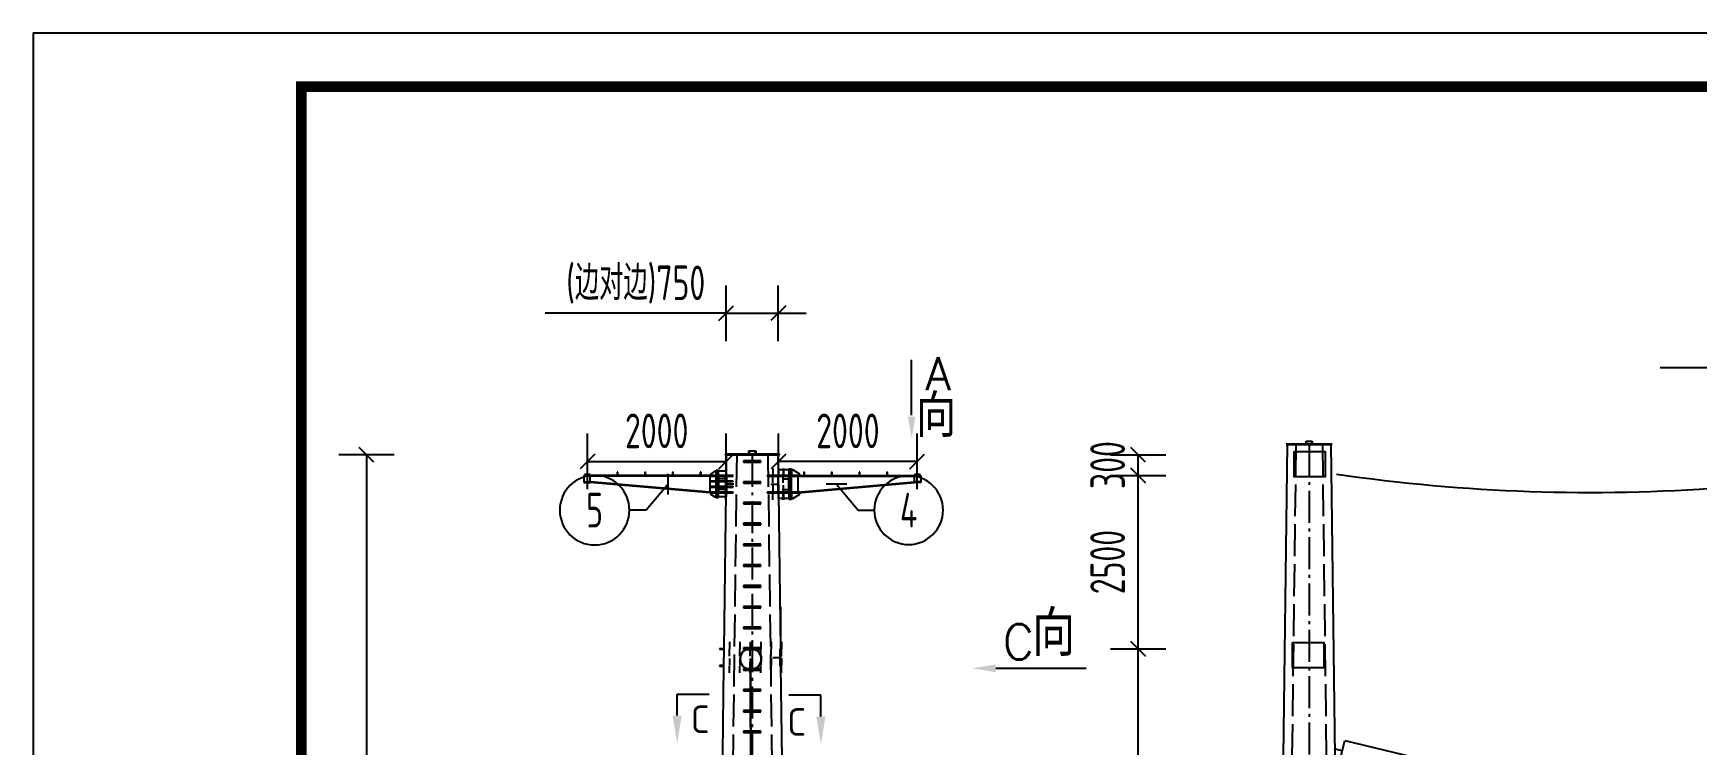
# Model space of a CAD drawing. Header units: inches. Extents: x -4449 to -2355, y -113 to 192.
# Drawn here: x -3707.3 to -3551.4, y 120.3 to 187.1 of the extents above; entities that cross this region are included whole.
import ezdxf
from ezdxf.enums import TextEntityAlignment as Align

# ---------------------------------------------------------------- set-up
doc = ezdxf.new("R2010")
doc.units = ezdxf.units.IN
doc.header["$MEASUREMENT"] = 0
for name, pattern in [('双点划线', [4.7, 3, -0.5, 0.1, -0.5, 0.1, -0.5]), ('点划线', [4.35, 3, -0.54, 0.27, -0.54]), ('虚线', [3.75, 3, -0.75])]:
    doc.linetypes.add(name, pattern=pattern)
for name, color, linetype in [('1', 7, 'Continuous'), ('3', 3, 'Continuous'), ('DRAW', 7, 'Continuous'), ('中线层', 2, '点划线'), ('图形层', 7, 'Continuous'), ('图框', 7, 'Continuous'), ('图签层', 7, 'Continuous'), ('尺寸标注线层', 1, 'Continuous'), ('标注文字层', 7, 'Continuous'), ('标注线层', 3, 'Continuous'), ('火曲线层', 3, '双点划线'), ('焊缝线层', 3, 'Continuous'), ('表格层', 3, 'Continuous'), ('隐藏线层', 1, '虚线')]:
    doc.layers.add(name, color=color, linetype=linetype)
doc.styles.add('ACC', font='SIMPLEX', dxfattribs={"bigfont": 'ACC.SHX'})
doc.styles.add('DXFS', font='txt8.shx', dxfattribs={"width": 0.7, "bigfont": 'hztxt.shx'})
doc.styles.get("Standard").update_dxf_attribs({"font": 'tssdeng.shx', "width": 0.7, "bigfont": 'hztxt.shx'})

# ---------------------------------------------------------------- blocks, each defined once
blk = doc.blocks.new('A$C7E87390C')
for p, q in [((0.78, 0.97), (0, 0.97)), ((13.72, 0.97), (14.69, 0.97))]:
    blk.add_line(p, q)
blk.add_lwpolyline([(0.78, 1.94), (13.72, 1.94), (13.72, 0), (0.78, 0)], close=True)

msp = doc.modelspace()

# ---------------------------------------------------------------- linework, layer by layer
at = {"color": 1, "lineweight": 30}
msp.add_circle((-3640.0307725, 128.3607733), 0.9879611, dxfattribs=at)
at = {"color": 3, "lineweight": 30}
msp.add_spline([(-3640.0683792, 128.0631274), (-3639.8797492, 97.9090442), (-3639.7237492, 65.4941274), (-3640.0357492, 33.7481274), (-3639.7237492, 2.5214774)], degree=3, dxfattribs=at)
at = {"layer": '1'}
for p, q in [((-3646.9255564, 125.0562), (-3643.9122559, 125.0562)), ((-3633.4510135, 124.9545251), (-3636.464314, 124.9545253))]:
    msp.add_line(p, q, dxfattribs=at)
at = {"layer": '3'}
for p, q in [((-3646.9255564, 123.0546028), (-3646.9255564, 125.0562)), ((-3633.4510136, 122.9529279), (-3633.4510135, 124.9545251))]:
    msp.add_line(p, q, dxfattribs=at)
for points in [[(-3646.4931244, 123.0546028), (-3647.3579884, 123.0546028), (-3646.9255564, 120.4600108)], [(-3633.8834456, 122.9529279), (-3633.0185816, 122.9529278), (-3633.4510137, 120.3583359)]]:
    msp.add_solid(points, dxfattribs=at)
at = {"layer": 'DRAW'}
for points in [[(-3589.092216, 147.824739), (-3586.1754642, 147.824739), (-3586.1754642, 145.448074), (-3589.092216, 145.448074)], [(-3589.2311364, 129.9024951), (-3586.3143846, 129.9024951), (-3586.3143846, 127.5258301), (-3589.2311364, 127.5258301)]]:
    msp.add_lwpolyline(points, close=True, dxfattribs=at)
at = {"layer": 'DRAW', "color": 2}
msp.add_arc((-3561.3583154, 308.5232623), 164.5451565, 261.698498328, 274.360656512, dxfattribs=at)
at = {"layer": '中线层'}
for p, q in [((-3587.6859275, 148.4919158), (-3587.6859275, 97.2624938)), ((-3639.8797492, 147.5241274), (-3639.8797492, 80.5741274))]:
    msp.add_line(p, q, dxfattribs=at)
at = {"layer": '图形层'}
for p, q in [((-3589.75163, 148.4919158), (-3590.3176876, 103.5973148)), ((-3585.5265799, 148.5249671), (-3589.8452752, 148.5249671)), ((-3589.8452752, 148.4919158), (-3585.5265799, 148.4919158)), ((-3585.620225, 148.4919158), (-3589.75163, 148.4919158)), ((-3587.9613545, 148.5249671), (-3587.9613545, 148.789377)), ((-3587.9613545, 148.789377), (-3587.4105005, 148.789377)), ((-3587.9321593, 148.5536115), (-3587.9613545, 148.5249671)), ((-3587.4396958, 148.7596309), (-3587.9321593, 148.7596309)), ((-3587.9321593, 148.7596309), (-3587.9321593, 148.5536115)), ((-3587.4396958, 148.5536115), (-3587.4396958, 148.7596309)), ((-3587.4105005, 148.5249671), (-3587.4396958, 148.5536115)), ((-3587.4105005, 148.789377), (-3587.4105005, 148.5249671)), ((-3585.0540573, 103.5973148), (-3585.620225, 148.4919158)), ((-3637.3317492, 147.5631274), (-3642.4277492, 147.5631274)), ((-3642.4277492, 147.5631274), (-3642.4277492, 147.5241274)), ((-3642.4277492, 147.5241274), (-3637.3317492, 147.5241274)), ((-3642.3172492, 147.5241274), (-3642.3418192, 145.5741274)), ((-3637.4422492, 147.5241274), (-3642.3172492, 147.5241274)), ((-3639.0672492, 146.9391274), (-3640.6922492, 146.9391274)), ((-3640.6922492, 146.9391274), (-3640.6922492, 146.8078274)), ((-3640.6922492, 146.8078274), (-3639.0672492, 146.8078274)), ((-3640.2047492, 147.5631274), (-3640.2047492, 147.8751274)), ((-3640.2047492, 147.8751274), (-3639.5547492, 147.8751274)), ((-3640.1702992, 147.5969274), (-3640.2047492, 147.5631274)), ((-3639.5891992, 147.8400274), (-3640.1702992, 147.8400274)), ((-3640.1702992, 147.8400274), (-3640.1702992, 147.5969274)), ((-3639.5891992, 147.5969274), (-3639.5891992, 147.8400274)), ((-3639.5547492, 147.5631274), (-3639.5891992, 147.5969274)), ((-3639.5547492, 147.8751274), (-3639.5547492, 147.5631274)), ((-3639.0672492, 146.8078274), (-3639.0672492, 146.9391274)), ((-3637.4175492, 145.5741274), (-3637.4422492, 147.5241274)), ((-3637.3317492, 147.5241274), (-3637.3317492, 147.5631274)), ((-3655.0818192, 145.5741274), (-3655.6668192, 145.5741274)), ((-3655.6668192, 145.5741274), (-3655.6668192, 144.9241274)), ((-3655.0818192, 145.5221274), (-3655.6668192, 145.5221274)), ((-3655.0818192, 145.6521274), (-3655.6018192, 145.6521274)), ((-3655.6018192, 145.6521274), (-3655.6018192, 145.5741274)), ((-3655.6018192, 145.5741274), (-3655.0818192, 145.5741274)), ((-3655.0818192, 145.5741274), (-3655.0818192, 145.6521274)), ((-3643.8498192, 145.5741274), (-3655.0818192, 145.5741274)), ((-3643.8498192, 145.5221274), (-3655.0818192, 145.5221274)), ((-3652.4883192, 145.8991274), (-3652.5533192, 145.8991274)), ((-3652.5533192, 145.8991274), (-3652.5533192, 145.5741274)), ((-3652.5533192, 145.5741274), (-3652.4883192, 145.5741274)), ((-3652.4883192, 145.5741274), (-3652.4883192, 145.8991274)), ((-3649.8883192, 145.8991274), (-3649.9533192, 145.8991274)), ((-3649.9533192, 145.8991274), (-3649.9533192, 145.5741274)), ((-3649.9533192, 145.5741274), (-3649.8883192, 145.5741274)), ((-3649.8883192, 145.5741274), (-3649.8883192, 145.8991274)), ((-3647.2883192, 145.8991274), (-3647.3533192, 145.8991274)), ((-3647.3533192, 145.8991274), (-3647.3533192, 145.5741274)), ((-3647.3533192, 145.5741274), (-3647.2883192, 145.5741274)), ((-3647.2883192, 145.5741274), (-3647.2883192, 145.8991274)), ((-3644.6883192, 145.8991274), (-3644.7533192, 145.8991274)), ((-3644.7533192, 145.8991274), (-3644.7533192, 145.5741274)), ((-3644.7533192, 145.5741274), (-3644.6883192, 145.5741274)), ((-3644.6883192, 145.5741274), (-3644.6883192, 145.8991274)), ((-3643.2648192, 145.5741274), (-3643.8498192, 145.5741274)), ((-3643.2648192, 145.5221274), (-3643.8498192, 145.5221274)), ((-3643.3948192, 145.9641274), (-3643.7848192, 145.7041274)), ((-3643.7848192, 145.7041274), (-3643.7848192, 145.5741274)), ((-3643.2648192, 145.5741274), (-3643.7848192, 145.5741274)), ((-3643.7848192, 145.5741274), (-3643.7848192, 145.5221274)), ((-3643.7848192, 145.5741274), (-3643.3382692, 145.5741274)), ((-3643.7848192, 145.5221274), (-3643.2648192, 145.5221274)), ((-3643.2648192, 145.0489274), (-3643.7848192, 145.0489274)), ((-3643.7848192, 145.0489274), (-3643.7848192, 144.9969274)), ((-3643.2648192, 145.9641274), (-3643.3948192, 145.9641274)), ((-3643.3382692, 145.5741274), (-3643.2648192, 145.6469274)), ((-3643.1608192, 146.0291274), (-3643.2648192, 146.0291274)), ((-3643.2648192, 146.0291274), (-3643.2648192, 143.4941274)), ((-3643.2648192, 145.6469274), (-3643.2648192, 145.9641274)), ((-3643.2648192, 143.9491274), (-3643.2648192, 145.5741274)), ((-3643.2648192, 145.5221274), (-3643.2648192, 145.5741274)), ((-3643.2648192, 144.9969274), (-3643.2648192, 145.0489274)), ((-3643.0568192, 146.0291274), (-3643.1608192, 146.0291274)), ((-3643.1608192, 146.0291274), (-3643.1608192, 143.4941274)), ((-3643.1608192, 143.4941274), (-3643.1608192, 146.0291274)), ((-3643.0568192, 145.9641274), (-3643.0568192, 146.0291274)), ((-3643.0568192, 143.5578274), (-3643.0568192, 145.9641274)), ((-3642.3418192, 145.9641274), (-3643.0568192, 145.9641274)), ((-3643.0568192, 145.5741274), (-3642.3418192, 145.5741274)), ((-3641.6587992, 145.5741274), (-3643.0568192, 145.5741274)), ((-3643.0568192, 145.5741274), (-3643.0568192, 145.5221274)), ((-3642.2573192, 145.5741274), (-3643.0568192, 145.5741274)), ((-3643.0568192, 145.5741274), (-3643.0568192, 143.9491274)), ((-3643.0568192, 145.5221274), (-3641.6587992, 145.5221274)), ((-3641.6587992, 145.0489274), (-3643.0568192, 145.0489274)), ((-3643.0568192, 145.0489274), (-3643.0568192, 144.9969274)), ((-3642.3418192, 145.5741274), (-3642.3418192, 145.9641274)), ((-3642.2573192, 143.9491274), (-3642.2573192, 145.5741274)), ((-3641.6587992, 145.5221274), (-3641.6587992, 145.5741274)), ((-3641.6587992, 144.9969274), (-3641.6587992, 145.0489274)), ((-3636.4425492, 145.5741274), (-3638.4775692, 145.5741274)), ((-3638.4775692, 145.5741274), (-3638.4775692, 145.5221274)), ((-3638.4775692, 145.5221274), (-3636.4425492, 145.5221274)), ((-3637.5020492, 145.5741274), (-3637.5020492, 143.9491274)), ((-3636.4425492, 145.5741274), (-3637.5020492, 145.5741274)), ((-3636.4425492, 146.0941274), (-3637.4175492, 146.0941274)), ((-3637.4175492, 146.0941274), (-3637.4175492, 145.5741274)), ((-3637.4175492, 145.5741274), (-3636.4425492, 145.5741274)), ((-3636.4425492, 146.1578274), (-3636.4425492, 146.0941274)), ((-3636.3255492, 146.1578274), (-3636.4425492, 146.1578274)), ((-3636.4425492, 146.0941274), (-3636.4425492, 143.4291274)), ((-3636.4425492, 145.5221274), (-3636.4425492, 145.5741274)), ((-3636.4425492, 143.9491274), (-3636.4425492, 145.5741274)), ((-3636.3255492, 143.3641274), (-3636.3255492, 146.1578274)), ((-3636.2085492, 146.1578274), (-3636.3255492, 146.1578274)), ((-3636.3255492, 146.1578274), (-3636.3255492, 143.3641274)), ((-3636.2085492, 143.3641274), (-3636.2085492, 146.1578274)), ((-3636.0785492, 146.0941274), (-3636.2085492, 146.0941274)), ((-3636.2085492, 146.0941274), (-3636.2085492, 145.6469274)), ((-3636.2085492, 145.6469274), (-3636.1350992, 145.5741274)), ((-3636.2085492, 143.9491274), (-3636.2085492, 145.5741274)), ((-3636.2085492, 145.5741274), (-3635.6235492, 145.5741274)), ((-3635.4285492, 145.5741274), (-3636.2085492, 145.5741274)), ((-3636.2085492, 145.5741274), (-3636.2085492, 145.5221274)), ((-3636.2085492, 145.5221274), (-3635.6235492, 145.5221274)), ((-3636.2085492, 145.5221274), (-3635.4285492, 145.5221274)), ((-3636.1350992, 145.5741274), (-3635.4285492, 145.5741274)), ((-3635.4285492, 145.7041274), (-3636.0785492, 146.0941274)), ((-3635.6235492, 145.5741274), (-3624.6775492, 145.5741274)), ((-3635.6235492, 145.5221274), (-3624.6775492, 145.5221274)), ((-3635.4285492, 145.5741274), (-3635.4285492, 145.7041274)), ((-3635.4285492, 145.5221274), (-3635.4285492, 145.5741274)), ((-3634.9930492, 145.8991274), (-3635.0580492, 145.8991274)), ((-3635.0580492, 145.8991274), (-3635.0580492, 145.5741274)), ((-3635.0580492, 145.5741274), (-3634.9930492, 145.5741274)), ((-3634.9930492, 145.5741274), (-3634.9930492, 145.8991274)), ((-3632.3930492, 145.8991274), (-3632.4580492, 145.8991274)), ((-3632.4580492, 145.8991274), (-3632.4580492, 145.5741274)), ((-3632.4580492, 145.5741274), (-3632.3930492, 145.5741274)), ((-3632.3930492, 145.5741274), (-3632.3930492, 145.8991274)), ((-3629.7930492, 145.8991274), (-3629.8580492, 145.8991274)), ((-3629.8580492, 145.8991274), (-3629.8580492, 145.5741274)), ((-3629.8580492, 145.5741274), (-3629.7930492, 145.5741274)), ((-3629.7930492, 145.5741274), (-3629.7930492, 145.8991274)), ((-3627.1930492, 145.8991274), (-3627.2580492, 145.8991274)), ((-3627.2580492, 145.8991274), (-3627.2580492, 145.5741274)), ((-3627.2580492, 145.5741274), (-3627.1930492, 145.5741274)), ((-3627.1930492, 145.5741274), (-3627.1930492, 145.8991274)), ((-3624.1575492, 145.6521274), (-3624.6775492, 145.6521274)), ((-3624.6775492, 145.6521274), (-3624.6775492, 145.5741274)), ((-3624.6775492, 145.5741274), (-3624.0925492, 145.5741274)), ((-3624.6775492, 145.5741274), (-3624.1575492, 145.5741274)), ((-3624.6775492, 145.5221274), (-3624.0925492, 145.5221274)), ((-3624.1575492, 145.5741274), (-3624.1575492, 145.6521274)), ((-3624.0925492, 145.5741274), (-3624.0925492, 144.9241274)), ((-3655.6668192, 144.9761274), (-3655.0818192, 144.9761274)), ((-3655.6668192, 144.9241274), (-3655.0818192, 144.9241274)), ((-3643.8498192, 144.0011274), (-3655.0818192, 144.9761274)), ((-3643.8498192, 143.9491274), (-3655.0818192, 144.9241274)), ((-3643.8498192, 144.0011274), (-3643.2648192, 144.0011274)), ((-3643.8498192, 143.9491274), (-3643.2648192, 143.9491274)), ((-3643.7848192, 144.9969274), (-3643.2648192, 144.9969274)), ((-3643.2648192, 144.5250274), (-3643.7848192, 144.5250274)), ((-3643.7848192, 144.5250274), (-3643.7848192, 144.4730274)), ((-3643.7848192, 144.4730274), (-3643.2648192, 144.4730274)), ((-3643.2648192, 144.0011274), (-3643.7848192, 144.0011274)), ((-3643.7848192, 144.0011274), (-3643.7848192, 143.9491274)), ((-3643.7848192, 143.9491274), (-3643.2648192, 143.9491274)), ((-3643.3382692, 143.9491274), (-3643.7848192, 143.9491274)), ((-3643.7848192, 143.9491274), (-3643.7848192, 143.8191274)), ((-3643.7848192, 143.8191274), (-3643.3948192, 143.5578274)), ((-3643.3948192, 143.5578274), (-3643.2648192, 143.5578274)), ((-3643.2648192, 143.8750274), (-3643.3382692, 143.9491274)), ((-3643.2648192, 144.4730274), (-3643.2648192, 144.5250274)), ((-3643.2648192, 143.9491274), (-3643.2648192, 144.0011274)), ((-3643.2648192, 143.5578274), (-3643.2648192, 143.8750274)), ((-3643.2648192, 143.4941274), (-3643.1608192, 143.4941274)), ((-3643.1608192, 143.4941274), (-3643.0568192, 143.4941274)), ((-3643.0568192, 144.9969274), (-3641.6587992, 144.9969274)), ((-3641.6587992, 144.5250274), (-3643.0568192, 144.5250274)), ((-3643.0568192, 144.5250274), (-3643.0568192, 144.4730274)), ((-3643.0568192, 144.4730274), (-3641.6587992, 144.4730274)), ((-3641.6587992, 144.0011274), (-3643.0568192, 144.0011274)), ((-3643.0568192, 144.0011274), (-3643.0568192, 143.9491274)), ((-3643.0568192, 143.9491274), (-3642.3418192, 143.9491274)), ((-3643.0568192, 143.9491274), (-3641.6587992, 143.9491274)), ((-3643.0568192, 143.9491274), (-3642.2573192, 143.9491274)), ((-3643.0568192, 143.4941274), (-3643.0568192, 143.5578274)), ((-3642.3418192, 143.5578274), (-3643.0568192, 143.5578274)), ((-3642.3623592, 143.9491274), (-3642.5474792, 129.3241274)), ((-3642.3418192, 143.9491274), (-3642.3418192, 143.5578274)), ((-3641.6587992, 144.4730274), (-3641.6587992, 144.5250274)), ((-3641.6587992, 143.9491274), (-3641.6587992, 144.0011274)), ((-3639.0672492, 144.9891274), (-3640.6922492, 144.9891274)), ((-3640.6922492, 144.9891274), (-3640.6922492, 144.8578274)), ((-3640.6922492, 144.8578274), (-3639.0672492, 144.8578274)), ((-3639.0672492, 144.8578274), (-3639.0672492, 144.9891274)), ((-3636.4425492, 144.0011274), (-3638.4775692, 144.0011274)), ((-3638.4775692, 144.0011274), (-3638.4775692, 143.9491274)), ((-3638.4775692, 143.9491274), (-3636.4425492, 143.9491274)), ((-3637.5020492, 143.9491274), (-3636.4425492, 143.9491274)), ((-3637.4175492, 143.4291274), (-3637.4175492, 143.9491274)), ((-3637.4175492, 143.9491274), (-3636.4425492, 143.9491274)), ((-3637.2118892, 129.3241274), (-3637.3970092, 143.9491274)), ((-3636.4425492, 143.9491274), (-3636.4425492, 144.0011274)), ((-3635.6235492, 144.0011274), (-3636.2085492, 144.0011274)), ((-3635.4285492, 144.0011274), (-3636.2085492, 144.0011274)), ((-3636.2085492, 144.0011274), (-3636.2085492, 143.9491274)), ((-3635.6235492, 143.9491274), (-3636.2085492, 143.9491274)), ((-3636.2085492, 143.9491274), (-3635.4285492, 143.9491274)), ((-3636.1350992, 143.9491274), (-3636.2085492, 143.8750274)), ((-3636.2085492, 143.8750274), (-3636.2085492, 143.4291274)), ((-3635.4285492, 143.9491274), (-3636.1350992, 143.9491274)), ((-3636.0785492, 143.4291274), (-3635.4285492, 143.8191274)), ((-3635.6235492, 144.0011274), (-3624.6775492, 144.9761274)), ((-3635.6235492, 143.9491274), (-3624.6775492, 144.9241274)), ((-3635.4285492, 143.9491274), (-3635.4285492, 144.0011274)), ((-3635.4285492, 143.8191274), (-3635.4285492, 143.9491274)), ((-3624.0925492, 144.9761274), (-3624.6775492, 144.9761274)), ((-3624.0925492, 144.9241274), (-3624.6775492, 144.9241274)), ((-3639.0672492, 143.0391274), (-3640.6922492, 143.0391274)), ((-3640.6922492, 143.0391274), (-3640.6922492, 142.9078274)), ((-3640.6922492, 142.9078274), (-3639.0672492, 142.9078274)), ((-3639.0672492, 142.9078274), (-3639.0672492, 143.0391274)), ((-3636.4425492, 143.4291274), (-3637.4175492, 143.4291274)), ((-3636.4425492, 143.4291274), (-3636.4425492, 143.3641274)), ((-3636.4425492, 143.3641274), (-3636.3255492, 143.3641274)), ((-3636.3255492, 143.3641274), (-3636.2085492, 143.3641274)), ((-3636.2085492, 143.4291274), (-3636.0785492, 143.4291274)), ((-3639.0672492, 141.0891274), (-3640.6922492, 141.0891274)), ((-3640.6922492, 141.0891274), (-3640.6922492, 140.9578274)), ((-3640.6922492, 140.9578274), (-3639.0672492, 140.9578274)), ((-3639.0672492, 140.9578274), (-3639.0672492, 141.0891274)), ((-3639.0672492, 139.1391274), (-3640.6922492, 139.1391274)), ((-3640.6922492, 139.1391274), (-3640.6922492, 139.0078274)), ((-3640.6922492, 139.0078274), (-3639.0672492, 139.0078274)), ((-3639.0672492, 139.0078274), (-3639.0672492, 139.1391274)), ((-3639.0672492, 137.1891274), (-3640.6922492, 137.1891274)), ((-3640.6922492, 137.1891274), (-3640.6922492, 137.0578274)), ((-3640.6922492, 137.0578274), (-3639.0672492, 137.0578274)), ((-3639.0672492, 137.0578274), (-3639.0672492, 137.1891274)), ((-3639.0672492, 135.2391274), (-3640.6922492, 135.2391274)), ((-3640.6922492, 135.2391274), (-3640.6922492, 135.1078274)), ((-3640.6922492, 135.1078274), (-3639.0672492, 135.1078274)), ((-3639.0672492, 135.1078274), (-3639.0672492, 135.2391274)), ((-3639.0672492, 133.2891274), (-3640.6922492, 133.2891274)), ((-3640.6922492, 133.2891274), (-3640.6922492, 133.1578274)), ((-3640.6922492, 133.1578274), (-3639.0672492, 133.1578274)), ((-3639.0672492, 133.1578274), (-3639.0672492, 133.2891274)), ((-3639.0672492, 131.3391274), (-3640.6922492, 131.3391274)), ((-3640.6922492, 131.3391274), (-3640.6922492, 131.2078274)), ((-3640.6922492, 131.2078274), (-3639.0672492, 131.2078274)), ((-3639.0672492, 131.2078274), (-3639.0672492, 131.3391274)), ((-3637.2125392, 129.7141274), (-3637.2125392, 129.3241274)), ((-3642.5990892, 129.3241274), (-3642.9500892, 129.3241274)), ((-3642.9500892, 129.3241274), (-3642.9500892, 129.2851274)), ((-3642.9500892, 129.2851274), (-3642.5990892, 129.2851274)), ((-3642.5478692, 129.2851274), (-3642.5674992, 127.7381274)), ((-3639.0672492, 129.3891274), (-3640.6922492, 129.3891274)), ((-3640.6922492, 129.3891274), (-3640.6922492, 129.2578274)), ((-3640.6922492, 129.2578274), (-3639.0672492, 129.2578274)), ((-3639.0672492, 129.2578274), (-3639.0672492, 129.3891274)), ((-3637.2905392, 129.3241274), (-3637.2905392, 127.6991274)), ((-3642.5680192, 127.6991274), (-3642.9585392, 96.8241274)), ((-3642.5990892, 127.7381274), (-3642.9500892, 127.7381274)), ((-3642.9500892, 127.7381274), (-3642.9500892, 127.6991274)), ((-3642.9500892, 127.6991274), (-3642.5990892, 127.6991274)), ((-3639.0672492, 127.4391274), (-3640.6922492, 127.4391274)), ((-3640.6922492, 127.4391274), (-3640.6922492, 127.3078274)), ((-3640.6922492, 127.3078274), (-3639.0672492, 127.3078274)), ((-3639.0672492, 127.3078274), (-3639.0672492, 127.4391274)), ((-3637.2125392, 127.3078274), (-3637.2125392, 127.6991274)), ((-3636.8008292, 96.8241274), (-3637.1913492, 127.6991274)), ((-3639.0672492, 125.4891274), (-3640.6922492, 125.4891274)), ((-3640.6922492, 125.4891274), (-3640.6922492, 125.3578274)), ((-3640.6922492, 125.3578274), (-3639.0672492, 125.3578274)), ((-3639.0672492, 125.3578274), (-3639.0672492, 125.4891274)), ((-3639.0672492, 123.5391274), (-3640.6922492, 123.5391274)), ((-3640.6922492, 123.5391274), (-3640.6922492, 123.4078274)), ((-3640.6922492, 123.4078274), (-3639.0672492, 123.4078274)), ((-3639.0672492, 123.4078274), (-3639.0672492, 123.5391274)), ((-3639.0672492, 121.5891274), (-3640.6922492, 121.5891274)), ((-3640.6922492, 121.5891274), (-3640.6922492, 121.4578274)), ((-3640.6922492, 121.4578274), (-3639.0672492, 121.4578274)), ((-3639.0672492, 121.4578274), (-3639.0672492, 121.5891274))]:
    msp.add_line(p, q, dxfattribs=at)
at = {"layer": '图框'}
msp.add_lwpolyline([(-3287.2800292, 187.0642746), (-3707.2800292, 187.0642746), (-3707.2800292, -109.9357254), (-3287.2800292, -109.9357254)], close=True, dxfattribs=at)
at = {"layer": '图框', "const_width": 1}
msp.add_lwpolyline([(-3682.1628405, -104.9357254), (-3292.1628405, -104.9357254), (-3292.1628405, 182.0642746), (-3682.1628405, 182.0642746)], close=True, dxfattribs=at)
at = {"layer": '图签层'}
for p, q in [((-3682.2800292, -104.9357254), (-3682.2800292, 182.0642746)), ((-3682.2800292, 182.0642746), (-3292.2800292, 182.0642746))]:
    msp.add_line(p, q, dxfattribs=at)
at = {"layer": '尺寸标注线层'}
for p, q in [((-3642.3172492, 158.1893274), (-3642.3172492, 163.3893274)), ((-3637.4422492, 158.1893274), (-3637.4422492, 163.3893274)), ((-3642.3172492, 160.7893274), (-3659.2931692, 160.7893274)), ((-3642.3172492, 160.7893274), (-3637.4422492, 160.7893274)), ((-3637.4422492, 160.7893274), (-3634.8422492, 160.7893274)), ((-3554.7738288, 155.7126267), (-3514.0356805, 155.7126267)), ((-3655.3418192, 144.3001274), (-3655.3418192, 149.5001274)), ((-3642.3418192, 144.3001274), (-3642.3418192, 149.5001274)), ((-3637.4175492, 144.3001274), (-3637.4175492, 149.5001274)), ((-3624.4175492, 144.3001274), (-3624.4175492, 149.5001274)), ((-3673.4474392, 147.5241274), (-3678.6474392, 147.5241274)), ((-3676.0474392, 147.5241274), (-3676.0474392, 80.5741274)), ((-3655.3418192, 146.9001274), (-3642.3418192, 146.9001274)), ((-3624.4175492, 146.9001274), (-3637.4175492, 146.9001274)), ((-3606.3119292, 147.5241274), (-3601.1119292, 147.5241274)), ((-3603.7119292, 145.5741274), (-3603.7119292, 147.5241274)), ((-3606.3119292, 145.5741274), (-3601.1119292, 145.5741274)), ((-3603.7119292, 129.3241274), (-3603.7119292, 145.5741274)), ((-3637.2125392, 128.0501274), (-3637.2125392, 133.2501274)), ((-3606.3119292, 129.3241274), (-3601.1119292, 129.3241274)), ((-3603.7119292, 96.8241274), (-3603.7119292, 129.3241274))]:
    msp.add_line(p, q, dxfattribs=at)
at = {"layer": '标注文字层'}
for p, q in [((-3643.0066392, 160.0990274), (-3641.6277292, 161.4783274)), ((-3636.7527292, 161.4783274), (-3638.1316392, 160.0990274)), ((-3675.3579192, 146.8338274), (-3676.7368292, 148.2131274)), ((-3603.0225392, 146.8338274), (-3604.4014492, 148.2131274)), ((-3654.6524292, 147.5891274), (-3656.0312092, 146.2111274)), ((-3643.0312092, 146.2111274), (-3641.6524292, 147.5891274)), ((-3636.7281592, 147.5891274), (-3638.1070692, 146.2111274)), ((-3625.1070692, 146.2111274), (-3623.7281592, 147.5891274)), ((-3647.7732192, 143.7853274), (-3647.7732192, 145.7353274)), ((-3604.4014492, 146.2631274), (-3603.0225392, 144.8838274)), ((-3603.0225392, 144.8838274), (-3604.4014492, 146.2631274)), ((-3631.0111492, 144.7603274), (-3632.9611492, 144.7603274)), ((-3604.4014492, 130.0131274), (-3603.0225392, 128.6338274)), ((-3603.0225392, 128.6338274), (-3604.4014492, 130.0131274))]:
    msp.add_line(p, q, dxfattribs=at)
for centre, radius, start, end in [((-3654.6591892, 142.3241274), 3.268707, 0, 180), ((-3625.2255642, 142.3241274), 3.226795, 0, 180), ((-3654.6591892, 142.3241274), 3.268707, 180, 0), ((-3625.2255642, 142.3241274), 3.226795, 180, 0)]:
    msp.add_arc(centre, radius, start, end, dxfattribs=at)
at = {"layer": '标注线层'}
for p, q in [((-3647.7732192, 144.7603274), (-3649.8402192, 142.3241274)), ((-3631.9861492, 144.7603274), (-3629.9668592, 142.3241274)), ((-3649.8402192, 142.3241274), (-3651.3904692, 142.3241274)), ((-3629.9668592, 142.3241274), (-3628.4523592, 142.3241274))]:
    msp.add_line(p, q, dxfattribs=at)
at = {"layer": '火曲线层'}
for p, q in [((-3655.0818192, 144.9241274), (-3655.0818192, 145.5741274)), ((-3643.8498192, 145.5741274), (-3643.8498192, 143.9491274)), ((-3635.6235492, 145.5741274), (-3635.6235492, 143.9491274)), ((-3624.6775492, 144.9241274), (-3624.6775492, 145.5741274))]:
    msp.add_line(p, q, dxfattribs=at)
at = {"layer": '焊缝线层'}
for p, q in [((-3642.4068192, 145.2491274), (-3643.0568192, 145.2491274)), ((-3642.3578092, 146.2241274), (-3642.3578092, 145.5741274)), ((-3642.3578092, 145.6989274), (-3642.3578092, 145.0489274)), ((-3642.3578092, 144.8721274), (-3642.3578092, 145.5221274)), ((-3642.3578092, 145.1750274), (-3642.3578092, 144.5250274)), ((-3637.9475592, 146.2241274), (-3637.9475592, 145.5741274)), ((-3637.9475592, 144.8721274), (-3637.9475592, 145.5221274)), ((-3637.0925492, 145.2491274), (-3636.4425492, 145.2491274)), ((-3636.9725592, 146.2241274), (-3636.9725592, 145.5741274)), ((-3636.9725592, 144.8721274), (-3636.9725592, 145.5221274)), ((-3636.9300492, 145.5741274), (-3636.9300492, 146.2241274)), ((-3642.4068192, 144.2741274), (-3643.0568192, 144.2741274)), ((-3642.3578092, 144.3469274), (-3642.3578092, 144.9969274)), ((-3642.3578092, 144.6511274), (-3642.3578092, 144.0011274)), ((-3642.3578092, 143.8230274), (-3642.3578092, 144.4730274)), ((-3642.3578092, 143.2991274), (-3642.3578092, 143.9491274)), ((-3641.6073192, 144.7603274), (-3642.2573192, 144.7603274)), ((-3638.1520492, 144.7603274), (-3637.5020492, 144.7603274)), ((-3637.9475592, 144.6511274), (-3637.9475592, 144.0011274)), ((-3637.9475592, 143.2991274), (-3637.9475592, 143.9491274)), ((-3637.0925492, 144.2741274), (-3636.4425492, 144.2741274)), ((-3636.9725592, 144.6511274), (-3636.9725592, 144.0011274)), ((-3636.9725592, 143.2991274), (-3636.9725592, 143.9491274)), ((-3636.9300492, 143.2991274), (-3636.9300492, 143.9491274)), ((-3642.0183792, 129.9741274), (-3642.0183792, 129.3241274)), ((-3641.0433792, 129.9741274), (-3641.0433792, 129.3241274)), ((-3640.0683792, 129.9741274), (-3640.0683792, 129.3241274)), ((-3639.0933792, 129.9741274), (-3639.0933792, 129.3241274)), ((-3638.1183792, 129.9741274), (-3638.1183792, 129.3241274)), ((-3637.1433792, 129.9741274), (-3637.1433792, 129.3241274)), ((-3642.0183792, 128.6351274), (-3642.0183792, 129.2851274)), ((-3642.0183792, 128.3881274), (-3642.0183792, 127.7381274)), ((-3641.0433792, 128.6351274), (-3641.0433792, 129.2851274)), ((-3641.0433792, 128.3881274), (-3641.0433792, 127.7381274)), ((-3640.0683792, 128.6351274), (-3640.0683792, 129.2851274)), ((-3640.0683792, 128.3881274), (-3640.0683792, 127.7381274)), ((-3639.0933792, 128.6351274), (-3639.0933792, 129.2851274)), ((-3639.0933792, 128.3881274), (-3639.0933792, 127.7381274)), ((-3638.1183792, 128.6351274), (-3638.1183792, 129.2851274)), ((-3638.1183792, 128.3881274), (-3638.1183792, 127.7381274)), ((-3637.9405392, 128.5103274), (-3637.2905392, 128.5103274)), ((-3637.1433792, 128.6351274), (-3637.1433792, 129.2851274)), ((-3637.1433792, 128.3881274), (-3637.1433792, 127.7381274)), ((-3642.0183792, 127.0491274), (-3642.0183792, 127.6991274)), ((-3641.0433792, 127.0491274), (-3641.0433792, 127.6991274)), ((-3640.0683792, 127.0491274), (-3640.0683792, 127.6991274)), ((-3639.0933792, 127.0491274), (-3639.0933792, 127.6991274)), ((-3638.1183792, 127.0491274), (-3638.1183792, 127.6991274)), ((-3637.1433792, 127.0491274), (-3637.1433792, 127.6991274))]:
    msp.add_line(p, q, dxfattribs=at)
at = {"layer": '表格层', "color": 7}
for p, q in [((-3624.9434805, 151.2305265), (-3624.9434805, 156.4338678)), ((-3617.0622603, 127.4844953), (-3608.5809744, 127.4844953))]:
    msp.add_line(p, q, dxfattribs=at)
for points in [[(-3624.6002805, 151.0792231), (-3625.2866805, 151.0792231), (-3624.9434805, 149.0200231)], [(-3617.0622603, 127.1178286), (-3617.0622603, 127.8511619), (-3619.2622603, 127.4844953)]]:
    msp.add_solid(points, dxfattribs=at)
at = {"layer": '隐藏线层'}
for p, q in [((-3588.925349, 148.4919158), (-3589.5698482, 97.3836817)), ((-3586.446506, 148.4919158), (-3585.8020069, 97.3836817)), ((-3641.3422492, 147.5241274), (-3642.1872492, 80.7301274)), ((-3638.4172492, 147.5241274), (-3637.5722492, 80.7301274)), ((-3655.4116292, 145.5741274), (-3655.4116292, 145.6521274)), ((-3655.2718792, 145.5741274), (-3655.2718792, 145.6521274)), ((-3642.3484492, 145.0489274), (-3642.3490992, 144.9969274)), ((-3642.3424692, 145.5221274), (-3642.3484492, 145.0489274)), ((-3642.3418192, 145.5741274), (-3642.3424692, 145.5221274)), ((-3637.4168992, 145.5221274), (-3637.4175492, 145.5741274)), ((-3637.3976592, 144.0011274), (-3637.4168992, 145.5221274)), ((-3624.4874892, 145.5741274), (-3624.4874892, 145.6521274)), ((-3624.3477392, 145.5741274), (-3624.3477392, 145.6521274)), ((-3642.3617092, 144.0011274), (-3642.3623592, 143.9491274)), ((-3642.3557292, 144.4730274), (-3642.3617092, 144.0011274)), ((-3642.3550792, 144.5250274), (-3642.3557292, 144.4730274)), ((-3642.3490992, 144.9969274), (-3642.3550792, 144.5250274)), ((-3637.3970092, 143.9491274), (-3637.3976592, 144.0011274)), ((-3642.5474792, 129.3241274), (-3642.5478692, 129.2851274)), ((-3637.2114992, 129.2851274), (-3637.2118892, 129.3241274)), ((-3637.1918692, 127.7381274), (-3637.2114992, 129.2851274)), ((-3642.5674992, 127.7381274), (-3642.5680192, 127.6991274)), ((-3637.1913492, 127.6991274), (-3637.1918692, 127.7381274))]:
    msp.add_line(p, q, dxfattribs=at)

# ---------------------------------------------------------------- block references
at = {"rotation": 346.5478978675533}
msp.add_blockref('A$C7E87390C', (-3585.5603343, 118.9943317), dxfattribs=at)

# ---------------------------------------------------------------- texts
at = {"layer": '3'}
for p in [(-3645.6567979, 121.4109465), (-3636.6064485, 121.150783)]:
    msp.add_text('C', height=2.594592, dxfattribs=at).set_placement(p)
at = {"layer": '标注文字层', "width": 0.7}
for s, p in [('5', (-3654.6591892, 142.3241274)), ('4', (-3625.2254992, 142.3241274))]:
    msp.add_text(s, height=3.25, dxfattribs=at).set_placement(p, align=Align.MIDDLE_CENTER)
at = {"layer": '标注线层', "width": 0.7}
for s, p in [('(边对边)750', (-3650.8052092, 162.0243274)), ('2000', (-3648.8418192, 148.1351274)), ('2000', (-3630.9175492, 148.1351274))]:
    msp.add_text(s, height=3.25, dxfattribs=at).set_placement(p, align=Align.CENTER)
for s, p in [('300', (-3604.9469292, 146.5491274)), ('2500', (-3604.9469292, 137.4491274))]:
    msp.add_text(s, height=3.25, rotation=90, dxfattribs=at).set_placement(p, align=Align.CENTER)
at = {"layer": '表格层', "color": 7}
for s, height, style, p in [('A', 3.0888, 'DXFS', (-3623.6579574, 153.5755743)), ('向', 3.9697258, 'ACC', (-3624.5453035, 149.1937367)), ('向', 4.24116, 'ACC', (-3613.6523589, 128.6479938)), ('C', 3.3, 'DXFS', (-3616.4250443, 128.3183431))]:
    msp.add_text(s, height=height, dxfattribs=dict(at, style=style)).set_placement(p)

doc.saveas('drawing.dxf')
